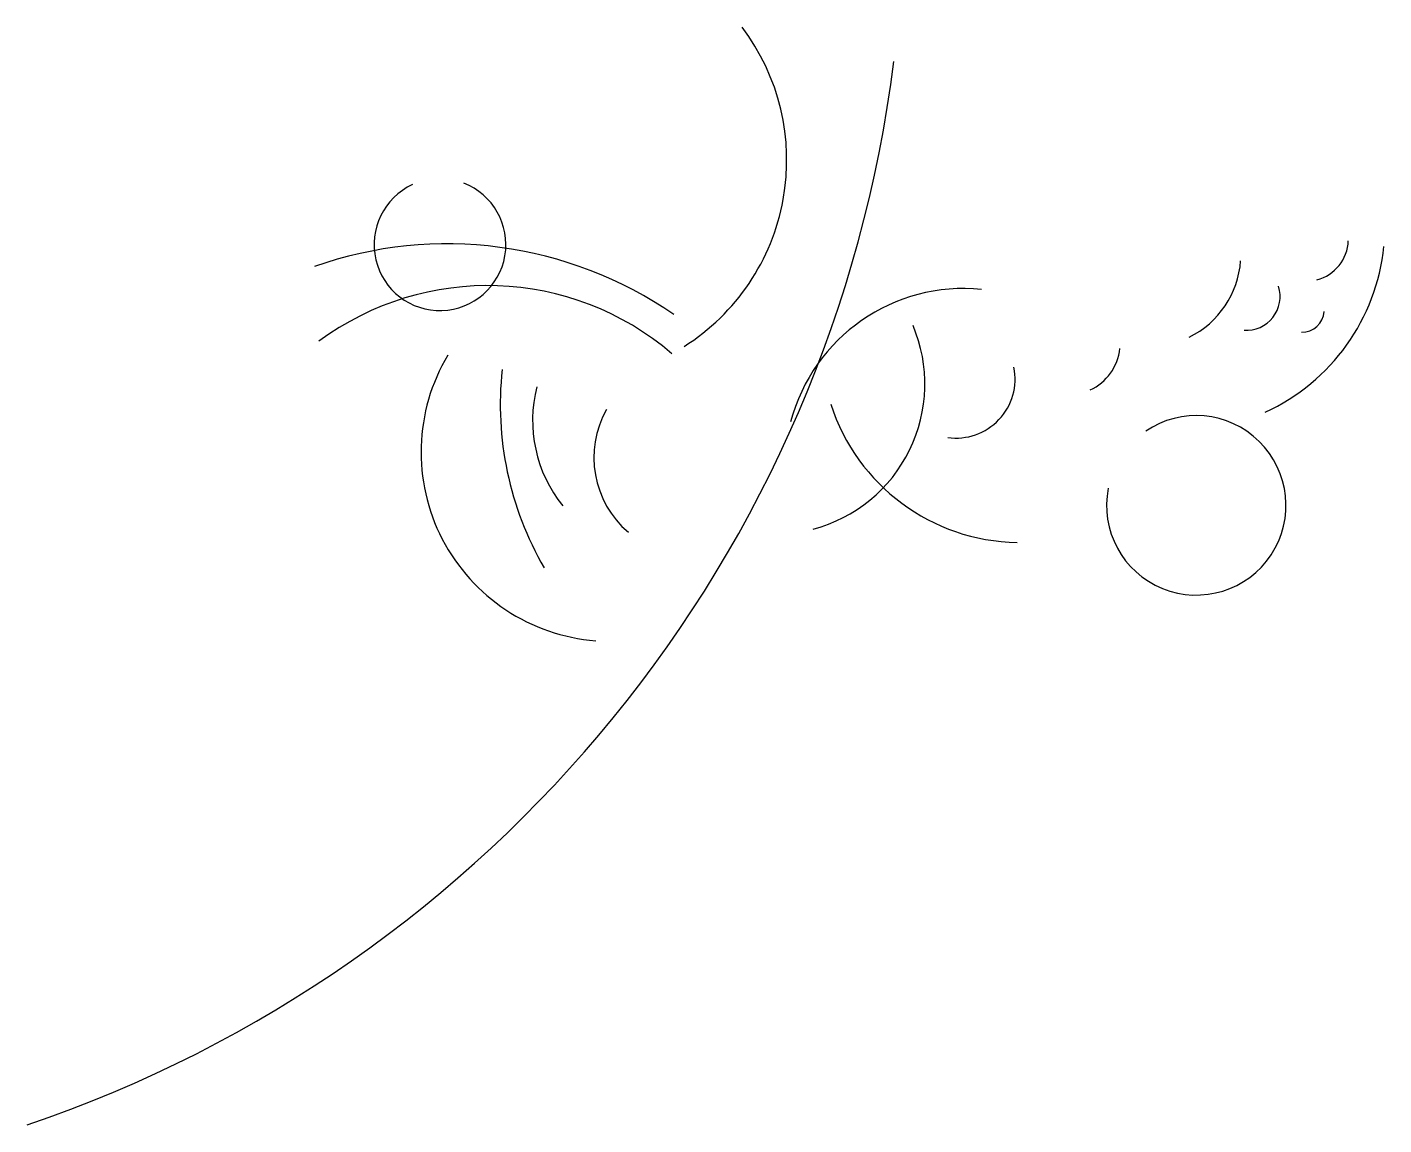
# Model space of a CAD drawing. Header units: inches. Extents: x 3381 to 4414, y -2856 to -2021.
import ezdxf

# ---------------------------------------------------------------- set-up
doc = ezdxf.new("R2010")
doc.units = ezdxf.units.IN
doc.header["$MEASUREMENT"] = 0

msp = doc.modelspace()

# ---------------------------------------------------------------- linework, layer by layer
for centre, radius, start, end in [((3791.6, -2122.2), 167.7, 302.2874, 37.1157), ((3065.1, -1925.2), 983.3, 288.7393, 352.8705), ((3695.3, -2186.5), 50.2, 114.6015, 68.8887), ((3700.7, -2489.2), 303.3, 55.3259, 109.4534), ((4354.7, -2182.2), 32.2, 284.803, 357.616), ((4234.3, -2193.5), 70.8, 296.3847, 355.6935), ((3731.6, -2433.7), 216, 49.4756, 126.5008), ((4094, -2356.1), 136.2, 84.263, 165.2659), ((4309.2, -2226), 25.7, 266.0806, 17.6211), ((4351.9, -2236.5), 16.5, 267.3525, 357.3525), ((3950.4, -2292.6), 114.1, 284.7533, 22.9752), ((3824.8, -2344.4), 143.9, 149.1259, 265.6583), ((3988.5, -2308.3), 247.3, 173.775, 210.1175), ((4088.2, -2288.7), 45, 261.886, 11.3409), ((3869.3, -2320.2), 103.5, 165.7068, 218.9009), ((3887.1, -2348.6), 74.6, 150.6033, 229.5848), ((4137.4, -2261.3), 151.9, 197.9069, 268.9541), ((4271.1, -2384.9), 68.3, 168.9789, 124.3323)]:
    msp.add_arc(centre, radius, start, end)
at = {"color": 2}
for centre, radius in [((4258.7, -2172), 156.1), ((4174.1, -2261.6), 39)]:
    msp.add_arc(centre, radius, 294.5839, 354.1836, dxfattribs=at)

doc.saveas('drawing.dxf')
